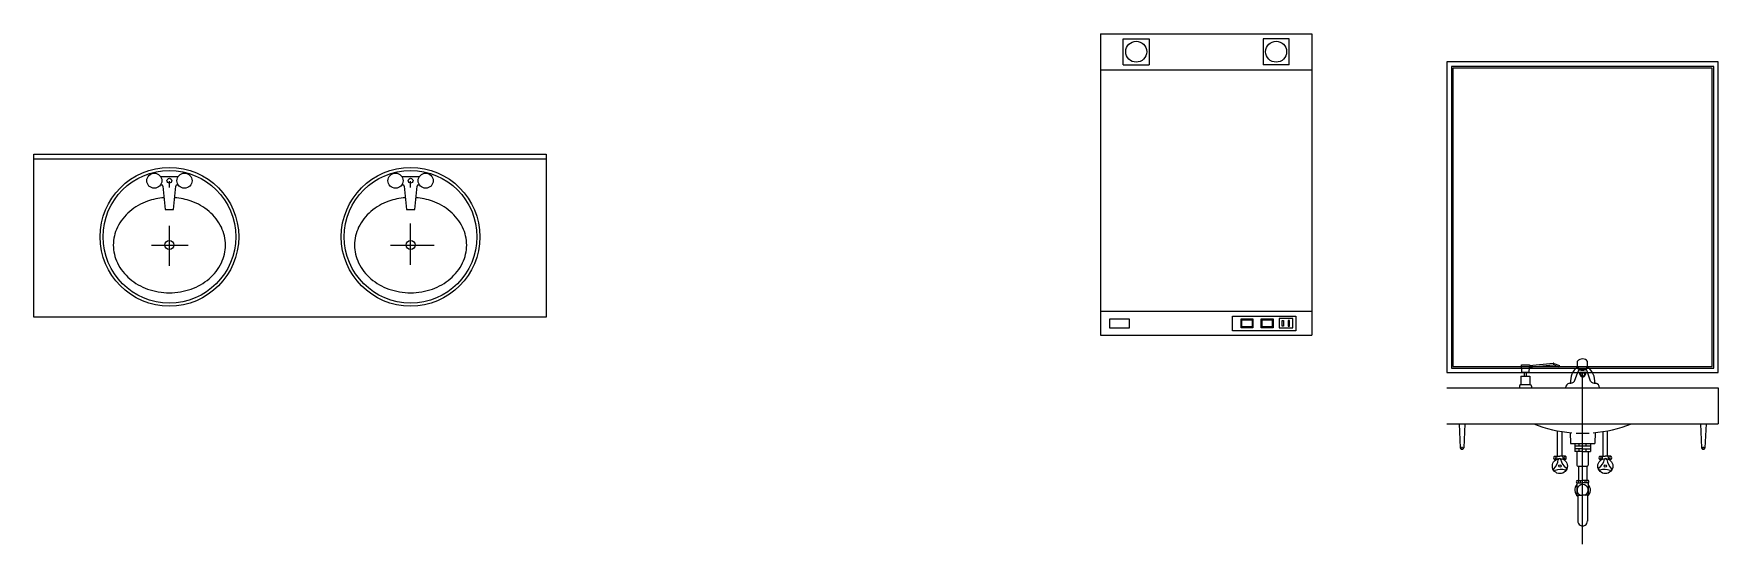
# Model space of a CAD drawing. Header units: inches. Extents: x -1249499 to 290957, y -589671 to 1013543.
# Drawn here: x -1136856 to -1131269, y 306783 to 308476 of the extents above; entities that cross this region are included whole.
import ezdxf

# ---------------------------------------------------------------- set-up
doc = ezdxf.new("R2010")
doc.units = ezdxf.units.IN
doc.header["$MEASUREMENT"] = 0
doc.linetypes.add('CENTER', pattern=[2, 1.25, -0.25, 0.25, -0.25])
for name, color, linetype in [('HAT', 5, 'Continuous'), ('INT', 4, 'Continuous'), ('KC', 7, 'Continuous'), ('KG', 7, 'Continuous'), ('TOIL', 9, 'Continuous')]:
    doc.layers.add(name, color=color, linetype=linetype)

msp = doc.modelspace()

# ---------------------------------------------------------------- linework, layer by layer
msp.add_line((-1132169.3, 307352.1), (-1131269.3, 307352.1))
at = {"layer": 'HAT'}
msp.add_lwpolyline([(-1131269.3, 308382.1), (-1132169.3, 308382.1)], dxfattribs=at)
at = {"layer": 'INT'}
for p, q in [((-1131923.9, 307340.1), (-1131893.9, 307340.1)), ((-1131923.9, 307340.1), (-1131923.9, 307312.1)), ((-1131922.4, 307378.1), (-1131895.4, 307378.1)), ((-1131920.4, 307353.1), (-1131922.4, 307378.1)), ((-1131920.4, 307353.1), (-1131897.4, 307353.1)), ((-1131912.2, 307340.1), (-1131912.2, 307353.1)), ((-1131905.7, 307340.1), (-1131905.7, 307353.1)), ((-1131896.1, 307370.1), (-1131897.4, 307353.1)), ((-1131896.1, 307370.1), (-1131816.7, 307378)), ((-1131895.7, 307375.1), (-1131816.7, 307383)), ((-1131895.4, 307378.1), (-1131895.7, 307375.1)), ((-1131893.9, 307340.1), (-1131893.9, 307312.1)), ((-1131814.3, 307382.7), (-1131796.4, 307375.5)), ((-1131814.3, 307377.7), (-1131798.1, 307371.2)), ((-1132169.3, 307302.1), (-1131269.3, 307302.1)), ((-1131928.9, 307307.1), (-1131928.9, 307302.1)), ((-1131928.9, 307302.1), (-1131888.9, 307302.1)), ((-1131923.9, 307312.1), (-1131893.9, 307312.1)), ((-1131888.9, 307307.1), (-1131888.9, 307302.1)), ((-1131269.3, 307302.1), (-1131269.3, 307182.1)), ((-1132169.3, 307182.1), (-1131269.3, 307182.1)), ((-1131760.8, 307153.1), (-1131759.8, 307117.1)), ((-1131759.8, 307117.1), (-1131678.8, 307117.1)), ((-1131677.8, 307153.1), (-1131678.8, 307117.1))]:
    msp.add_line(p, q, dxfattribs=at)
for points in [[(-1131269.3, 308382.1), (-1132169.3, 308382.1), (-1132169.3, 307352.1), (-1131269.3, 307352.1)], [(-1131284.3, 308367.1), (-1132154.3, 308367.1), (-1132154.3, 307367.1), (-1131284.3, 307367.1)]]:
    msp.add_lwpolyline(points, close=True, dxfattribs=at)
at = {"layer": 'INT', "color": 9}
msp.add_lwpolyline([(-1131289.3, 308362.1), (-1132149.3, 308362.1), (-1132149.3, 307372.1), (-1131289.3, 307372.1)], close=True, dxfattribs=at)
at = {"layer": 'INT'}
for centre, radius, start, end in [((-1131816.2, 307378), 5, 68.1986, 95.7106), ((-1131816.2, 307373), 5, 68.1986, 95.7106), ((-1131799.3, 307374.2), 3.19, 291.5846, 24.8126), ((-1131923.9, 307307.1), 5, 90, 180), ((-1131893.9, 307307.1), 5, 0, 90), ((-1131719.3, 307591.1), 440, 248.3641, 265.314), ((-1131719.3, 307591.1), 440, 274.4943, 291.6359), ((-1131719.3, 307591.1), 440, 267.1953, 272.771)]:
    msp.add_arc(centre, radius, start, end, dxfattribs=at)
at = {"layer": 'KC', "color": 4}
for p, q in [((-1131745.8, 307323.9), (-1131735.6, 307353.9)), ((-1131736.1, 307366.4), (-1131736.1, 307389.7)), ((-1131729, 307353.4), (-1131709.4, 307353.4)), ((-1131727, 307350.9), (-1131711.6, 307350.9)), ((-1131692.8, 307323.9), (-1131703.1, 307353.9)), ((-1131702.8, 307366.8), (-1131702.8, 307389.3)), ((-1132128.7, 307182.1), (-1132125.1, 307102.7)), ((-1132109.9, 307182.1), (-1132113.6, 307102.7)), ((-1131328.7, 307182.1), (-1131325.1, 307102.7)), ((-1131309.9, 307182.1), (-1131313.6, 307102.7)), ((-1131802.4, 307074.9), (-1131802.4, 307159)), ((-1131787.5, 307074.9), (-1131787.5, 307156.5)), ((-1131744.9, 307117.1), (-1131744.9, 307090.4)), ((-1131730.9, 307109), (-1131730.9, 307117.1)), ((-1131707.7, 307109), (-1131707.7, 307117.1)), ((-1131693.7, 307117.1), (-1131693.7, 307090.4)), ((-1131651.1, 307074.9), (-1131651.1, 307156.5)), ((-1131636.3, 307074.9), (-1131636.3, 307159)), ((-1131812.8, 307074.9), (-1131794.7, 307074.9)), ((-1131812.8, 307063.4), (-1131807.8, 307063.4)), ((-1131776.5, 307074.9), (-1131794.7, 307074.9)), ((-1131776.5, 307063.4), (-1131781.6, 307063.4)), ((-1131744.9, 307109), (-1131693.7, 307109)), ((-1131719.3, 307099.2), (-1131744.9, 307099.2)), ((-1131719.3, 307090.4), (-1131744.9, 307090.4)), ((-1131738.1, 307090.4), (-1131738.1, 307045.1)), ((-1131730.9, 307090.4), (-1131730.9, 307099.2)), ((-1131719.3, 307099.2), (-1131693.7, 307099.2)), ((-1131719.3, 307090.4), (-1131693.7, 307090.4)), ((-1131707.7, 307090.4), (-1131707.7, 307099.2)), ((-1131700.6, 307090.4), (-1131700.6, 307045.1)), ((-1131662.1, 307074.9), (-1131644, 307074.9)), ((-1131662.1, 307063.4), (-1131657.1, 307063.4)), ((-1131625.8, 307074.9), (-1131644, 307074.9)), ((-1131625.8, 307063.4), (-1131630.9, 307063.4)), ((-1131772.9, 307041.9), (-1131772.9, 307041.8)), ((-1131735.1, 307042.1), (-1131703.5, 307042.1)), ((-1131733.5, 307042.1), (-1131733.5, 306994.4)), ((-1131705.1, 307042.1), (-1131705.1, 306994.4)), ((-1131738.4, 306994.4), (-1131719.3, 306994.4)), ((-1131738.1, 306986.4), (-1131719.3, 306986.4)), ((-1131738.1, 306986.4), (-1131738.1, 306945.2)), ((-1131738.1, 306945.2), (-1131719.3, 306945.2)), ((-1131735.3, 306945.2), (-1131735.3, 306858.9)), ((-1131700.2, 306994.4), (-1131719.3, 306994.4)), ((-1131700.6, 306986.4), (-1131719.3, 306986.4)), ((-1131700.6, 306945.2), (-1131719.3, 306945.2)), ((-1131703.3, 306945.2), (-1131703.3, 306858.9)), ((-1131700.6, 306986.4), (-1131700.6, 306945.2))]:
    msp.add_line(p, q, dxfattribs=at)
for centre, radius in [((-1132119.3, 307103.2), 1.5), ((-1131794.7, 307042.1), 25), ((-1131644, 307042.1), 25), ((-1131319.3, 307103.2), 1.5), ((-1131794.7, 307042.1), 4.08), ((-1131644, 307042.1), 4.08)]:
    msp.add_circle(centre, radius, dxfattribs=at)
for centre, radius, start, end in [((-1131719.6, 307376.5), 21.1, 37.2755, 141.2911), ((-1131699.1, 307323.2), 60.5, 127.6179, 186.0425), ((-1131719.7, 307384.8), 21.4, 219.792, 322.1603), ((-1131719.7, 307384.8), 24.7, 228.3389, 313.0942), ((-1131722.3, 307349.8), 13.9, 118.6601, 162.7745), ((-1131717.5, 307349.6), 12.2, 161.6487, 261.17), ((-1131717.5, 307349.6), 9.66, 172.0928, 258.8593), ((-1131721.2, 307349.6), 12.2, 278.83, 18.3513), ((-1131721.2, 307349.6), 9.66, 281.1407, 7.9072), ((-1131716.3, 307349.8), 13.9, 17.2255, 62.7108), ((-1131739.5, 307323.2), 60.5, 353.9575, 52.3821), ((-1131760.8, 307302.1), 14.9, 97.919, 180.0143), ((-1131761.1, 307336.6), 19.8, 264.9849, 320.1914), ((-1131677.6, 307336.6), 19.8, 219.8086, 275.0151), ((-1131677.9, 307302.1), 14.9, 359.9857, 82.081), ((-1132119.3, 307103.5), 5.82, 177.3683, 2.6939), ((-1131809.1, 307069.2), 6.83, 122.6048, 237.3952), ((-1131844.9, 307067), 45.1, 311.1564, 355.5807), ((-1131815.4, 307069.2), 6.83, 302.6048, 57.3952), ((-1131798.7, 307069.2), 6.83, 122.6048, 215.4902), ((-1131795.9, 307062.8), 4.06, 0.614, 180.614), ((-1131748, 307073.2), 45.1, 191.1564, 235.5807), ((-1131790.6, 307069.2), 6.83, 324.5098, 57.3952), ((-1131773.9, 307069.2), 6.83, 122.6048, 237.3952), ((-1131773.9, 307069.2), 6.83, 122.6048, 237.3952), ((-1131780.2, 307069.2), 6.83, 302.6048, 57.3952), ((-1131658.4, 307069.2), 6.83, 122.6048, 237.3952), ((-1131690.7, 307073.2), 45.1, 304.4193, 348.8436), ((-1131664.7, 307069.2), 6.83, 302.6048, 57.3952), ((-1131664.7, 307069.2), 6.83, 302.6048, 57.3952), ((-1131648, 307069.2), 6.83, 122.6048, 215.4902), ((-1131642.7, 307062.8), 4.06, 359.386, 179.386), ((-1131593.7, 307067), 45.1, 184.4193, 228.8436), ((-1131639.9, 307069.2), 6.83, 324.5098, 57.3952), ((-1131623.2, 307069.2), 6.83, 122.6048, 237.3952), ((-1131629.5, 307069.2), 6.83, 302.6048, 57.3952), ((-1131319.3, 307103.5), 5.82, 177.3061, 2.6317), ((-1131812, 307030.7), 4.06, 120.614, 300.614), ((-1131791.1, 306986.2), 45.1, 71.1564, 115.5807), ((-1131776.1, 307032.9), 4.06, 240.614, 60.614), ((-1131735.1, 307045.1), 3, 180, 270), ((-1131703.6, 307045.1), 3, 270, 0), ((-1131662.5, 307032.9), 4.06, 119.386, 299.386), ((-1131647.5, 306986.2), 45.1, 64.4193, 108.8436), ((-1131626.7, 307030.7), 4.06, 239.386, 59.386), ((-1131719.3, 306962.5), 26, 136.1139, 232.0201), ((-1131735.4, 306990.5), 4.93, 128.552, 236.7227), ((-1131719.3, 306962.5), 18.8, 292.1905, 247.8095), ((-1131736.7, 306990.4), 4.23, 289.2941, 70.7059), ((-1131722.9, 306990.5), 4.93, 128.552, 236.7227), ((-1131715.8, 306990.5), 4.93, 303.2773, 51.448), ((-1131701.9, 306990.4), 4.23, 109.2941, 250.7059), ((-1131719.3, 306962.5), 26, 307.9799, 43.8861), ((-1131703.3, 306990.5), 4.93, 303.2773, 51.448), ((-1131719.3, 306859.6), 16, 177.5984, 2.4016)]:
    msp.add_arc(centre, radius, start, end, dxfattribs=at)
at = {"layer": 'KG', "color": 1, "linetype": 'CENTER'}
msp.add_line((-1131719.3, 306782.7), (-1131719.3, 307348), dxfattribs=at)
at = {"layer": 'TOIL'}
for p, q in [((-1133317.7, 308475.9), (-1133317.7, 307475.9)), ((-1133317.7, 308475.9), (-1132617.7, 308475.9)), ((-1133242.9, 308373), (-1133242.9, 308459.3)), ((-1133242.9, 308459.3), (-1133156.6, 308459.3)), ((-1133156.6, 308459.3), (-1133156.6, 308373)), ((-1132778.8, 308459.3), (-1132778.8, 308373)), ((-1132692.5, 308459.3), (-1132778.8, 308459.3)), ((-1132692.5, 308373), (-1132692.5, 308459.3)), ((-1132617.7, 308475.9), (-1132617.7, 307475.9)), ((-1133317.7, 308355.9), (-1132617.7, 308355.9)), ((-1133242.9, 308373), (-1133156.6, 308373)), ((-1132692.5, 308373), (-1132778.8, 308373)), ((-1133317.7, 307555.9), (-1132617.7, 307555.9)), ((-1133287.1, 307499.8), (-1133287.1, 307530.6)), ((-1133287.1, 307530.6), (-1133223.5, 307530.6)), ((-1133223.5, 307530.6), (-1133223.5, 307499.8)), ((-1132880.9, 307539), (-1132670.3, 307539)), ((-1132880.9, 307491.1), (-1132880.9, 307539)), ((-1132852.2, 307530.9), (-1132812.5, 307530.9)), ((-1132852.2, 307500.2), (-1132852.2, 307530.9)), ((-1132849.2, 307503.7), (-1132849.2, 307527.1)), ((-1132849.2, 307527.1), (-1132815.7, 307527.1)), ((-1132815.7, 307503.7), (-1132849.2, 307503.7)), ((-1132815.7, 307527.1), (-1132815.7, 307503.7)), ((-1132812.5, 307530.9), (-1132812.5, 307500.2)), ((-1132784.9, 307500.2), (-1132784.9, 307530.9)), ((-1132784.9, 307530.9), (-1132745.2, 307530.9)), ((-1132781.9, 307527.1), (-1132748.4, 307527.1)), ((-1132781.9, 307503.7), (-1132781.9, 307527.1)), ((-1132748.4, 307503.7), (-1132781.9, 307503.7)), ((-1132748.4, 307527.1), (-1132748.4, 307503.7)), ((-1132745.2, 307530.9), (-1132745.2, 307500.2)), ((-1132680.6, 307531.1), (-1132726.2, 307531.1)), ((-1132726.2, 307531.1), (-1132726.2, 307500.3)), ((-1132715.6, 307525.3), (-1132711, 307525.3)), ((-1132715.6, 307505.9), (-1132715.6, 307525.3)), ((-1132711, 307505.9), (-1132715.6, 307505.9)), ((-1132711, 307525.3), (-1132711, 307505.9)), ((-1132691.2, 307525.3), (-1132695.8, 307525.3)), ((-1132695.8, 307525.3), (-1132695.8, 307505.9)), ((-1132695.8, 307505.9), (-1132691.2, 307505.9)), ((-1132691.2, 307505.9), (-1132691.2, 307525.3)), ((-1132680.6, 307500.3), (-1132680.6, 307531.1)), ((-1132670.3, 307539), (-1132670.3, 307491.1)), ((-1133317.7, 307475.9), (-1132617.7, 307475.9)), ((-1133223.5, 307499.8), (-1133287.1, 307499.8)), ((-1132670.3, 307491.1), (-1132880.9, 307491.1)), ((-1132812.5, 307500.2), (-1132852.2, 307500.2)), ((-1132745.2, 307500.2), (-1132784.9, 307500.2)), ((-1132726.2, 307500.3), (-1132680.6, 307500.3))]:
    msp.add_line(p, q, dxfattribs=at)
at = {"layer": 'TOIL', "color": 7}
for p, q in [((-1136856.2, 308076.4), (-1135156.2, 308076.4)), ((-1136856.2, 307536.4), (-1136856.2, 308076.4)), ((-1135156.2, 308076.4), (-1135156.2, 307536.4)), ((-1136856.2, 308061.4), (-1135156.2, 308061.4)), ((-1135156.2, 307536.4), (-1136856.2, 307536.4))]:
    msp.add_line(p, q, dxfattribs=at)
at = {"layer": 'TOIL', "color": 1}
for p, q in [((-1136435.5, 308002.4), (-1136376.9, 308002.4)), ((-1136435.5, 307974.4), (-1136432.4, 307974.4)), ((-1136427.4, 307969.8), (-1136420.2, 307893.4)), ((-1136406.2, 307966.4), (-1136406.2, 307986.4)), ((-1136392.2, 307893.4), (-1136385, 307969.8)), ((-1136380, 307974.4), (-1136376.9, 307974.4)), ((-1135635.5, 308002.4), (-1135576.9, 308002.4)), ((-1135635.5, 307974.4), (-1135632.4, 307974.4)), ((-1135627.4, 307969.8), (-1135620.2, 307893.4)), ((-1135606.2, 307966.4), (-1135606.2, 307986.4)), ((-1135592.2, 307893.4), (-1135585, 307969.8)), ((-1135580, 307974.4), (-1135576.9, 307974.4)), ((-1136420.2, 307893.4), (-1136392.2, 307893.4)), ((-1136406.2, 307705.8), (-1136406.2, 307839.1)), ((-1135620.2, 307893.4), (-1135592.2, 307893.4)), ((-1135606.2, 307709.7), (-1135606.2, 307847)), ((-1136465.8, 307774.9), (-1136344.2, 307774.9)), ((-1135673.3, 307774.9), (-1135528.2, 307774.9))]:
    msp.add_line(p, q, dxfattribs=at)
at = {"layer": 'TOIL'}
for centre in [(-1133199.8, 308416.2), (-1132735.7, 308416.2)]:
    msp.add_circle(centre, 34.8, dxfattribs=at)
at = {"layer": 'TOIL', "color": 1}
for centre, radius in [((-1136406.2, 307802.4), 230), ((-1136406.2, 307802.4), 220), ((-1136456.2, 307988.4), 25), ((-1136356.2, 307988.4), 25), ((-1135606.2, 307802.4), 230), ((-1135606.2, 307802.4), 220), ((-1135656.2, 307988.4), 25), ((-1135556.2, 307988.4), 25), ((-1136406.2, 307988.4), 8), ((-1135606.2, 307988.4), 8), ((-1136406.2, 307774.9), 15), ((-1135606.2, 307774.9), 15)]:
    msp.add_circle(centre, radius, dxfattribs=at)
for centre, radius, start, end in [((-1136432.4, 307969.4), 5, 5.3909, 90), ((-1136380, 307969.4), 5, 90, 174.6091), ((-1135632.4, 307969.4), 5, 5.3909, 90), ((-1135580, 307969.4), 5, 90, 174.6091), ((-1136416.6, 307744), 187.1, 109.3849, 130.3466), ((-1136406.2, 307714.4), 218.4, 94.6377, 109.3849), ((-1136406.2, 307714.4), 218.4, 70.6151, 85.3623), ((-1136395.8, 307744), 187.1, 49.6534, 70.6151), ((-1135616.6, 307744), 187.1, 109.3849, 130.3466), ((-1135606.2, 307714.4), 218.4, 94.6377, 109.3849), ((-1135606.2, 307714.4), 218.4, 70.6151, 85.3623), ((-1135595.8, 307744), 187.1, 49.6534, 70.6151), ((-1136432.6, 307762.8), 162.4, 130.3466, 154.0053), ((-1136379.8, 307762.8), 162.4, 25.9947, 49.6534), ((-1135632.6, 307762.8), 162.4, 130.3466, 154.0053), ((-1135579.8, 307762.8), 162.4, 25.9947, 49.6534), ((-1136457.3, 307774.9), 134.9, 154.0053, 180), ((-1136355.1, 307774.9), 134.9, 0, 25.9947), ((-1135657.3, 307774.9), 134.9, 154.0053, 180), ((-1135555.1, 307774.9), 134.9, 0, 25.9947), ((-1136457.3, 307774.9), 134.9, 180, 205.9947), ((-1136355.1, 307774.9), 134.9, 334.0053, 0), ((-1135657.3, 307774.9), 134.9, 180, 205.9947), ((-1135555.1, 307774.9), 134.9, 334.0053, 0), ((-1136432.6, 307786.9), 162.4, 205.9947, 229.6534), ((-1136379.8, 307786.9), 162.4, 310.3466, 334.0053), ((-1135632.6, 307786.9), 162.4, 205.9947, 229.6534), ((-1135579.8, 307786.9), 162.4, 310.3466, 334.0053), ((-1136416.6, 307805.7), 187.1, 229.6534, 250.6151), ((-1136406.2, 307835.3), 218.4, 250.6151, 270), ((-1136406.2, 307835.3), 218.4, 270, 289.3849), ((-1136395.8, 307805.7), 187.1, 289.3849, 310.3466), ((-1135616.6, 307805.7), 187.1, 229.6534, 250.6151), ((-1135606.2, 307835.3), 218.4, 250.6151, 270), ((-1135606.2, 307835.3), 218.4, 270, 289.3849), ((-1135595.8, 307805.7), 187.1, 289.3849, 310.3466)]:
    msp.add_arc(centre, radius, start, end, dxfattribs=at)

doc.saveas('drawing.dxf')
